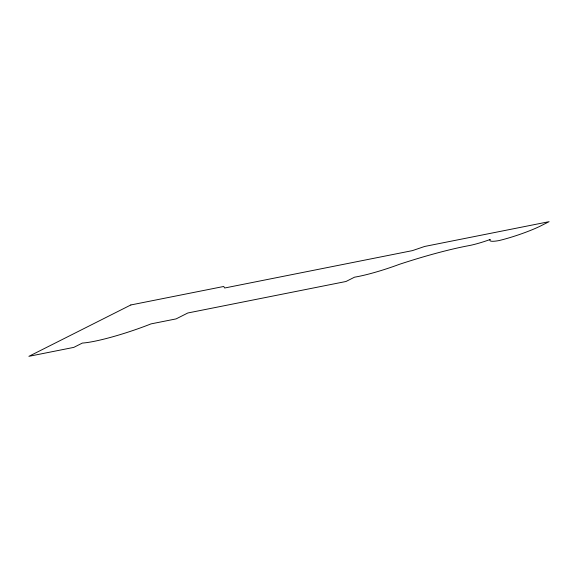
<?xml version="1.0" encoding="UTF-8"?>
<svg xmlns="http://www.w3.org/2000/svg" width="578" height="578" viewBox="0 0 578 578"><rect width="100%" height="100%" fill="white"/><g stroke="black" fill="none" stroke-linecap="round" stroke-linejoin="round"><path stroke-width="0.87" d="M130.845 304.96L28.9 356.323L73.789 347.385L82.365 343.065A57.208 7.767 -18.6 0 0 151.046 323.882L176.102 318.897L187.836 312.98L345.984 281.493L354.56 277.173A46.912 6.365 -18.6 0 0 399.42 264.312A106.72 14.486 -18.6 0 1 467.891 245.823A24.702 3.352 -18.6 0 0 490.252 239.458A32.419 4.4 -18.6 0 0 498.901 240.593A35.431 4.805 -18.6 0 0 539.563 226.482L549.1 221.677L424.635 246.459L412.432 250.621L224.632 288.01L223.751 286.464L130.845 304.96"/></g></svg>
